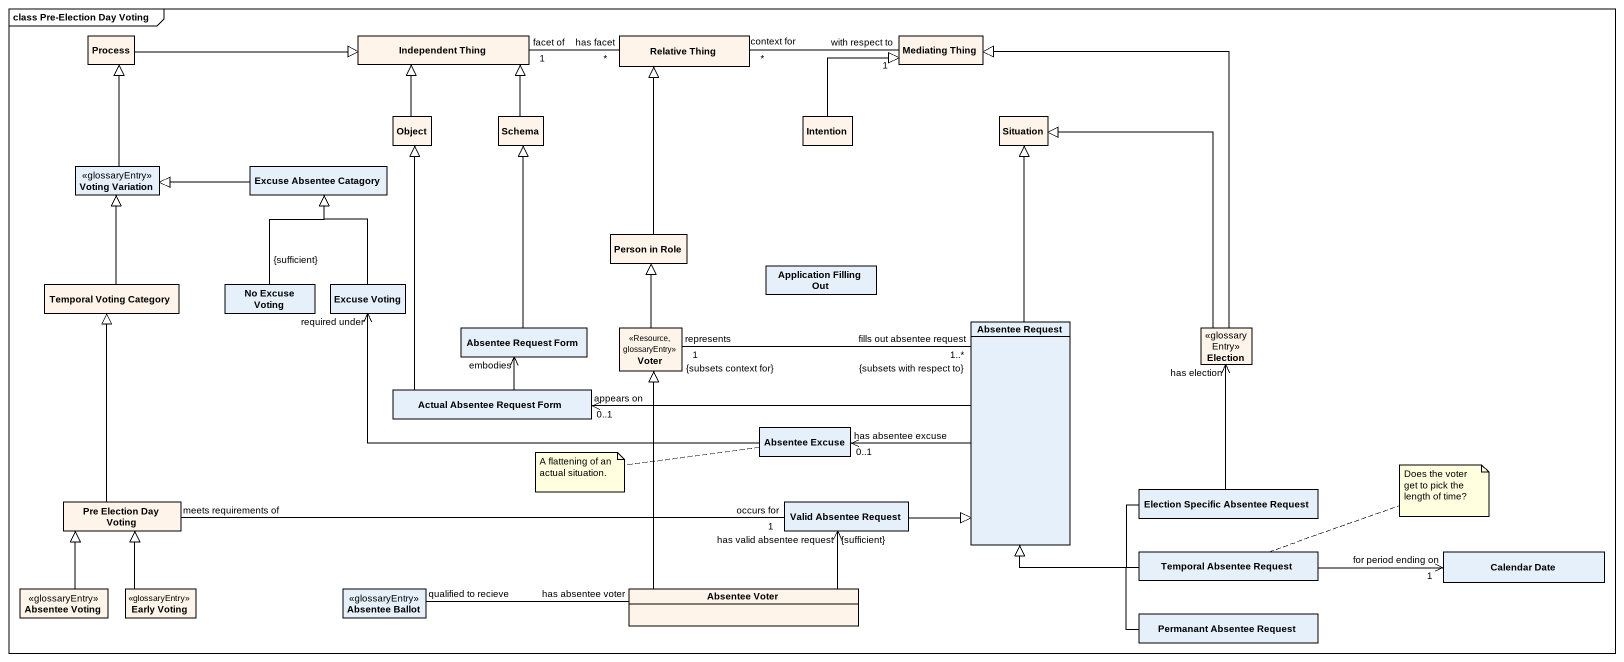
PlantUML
@startuml
mainframe class Pre-Election Day Voting
hide circle
hide empty members
class "Process" as Process_ #FFF4EA
class "Independent Thing" as Independent_Thing #FFF4EA
class "Relative Thing" as Relative_Thing #FFF4EA
class "Mediating Thing" as Mediating_Thing #FFF4EA
class "Object" as Object_ #FFF4EA
class Schema #FFF4EA
class Intention #FFF4EA
class Situation #FFF4EA
class "Voting Variation" as Voting_Variation <<glossaryEntry>>
class "Excuse Absentee Catagory" as Excuse_Absentee_Catagory
class "Person in Role" as Person_in_Role #FFF4EA
class "Temporal Voting Category" as Temporal_Voting_Category #FFF4EA
class "No Excuse Voting" as No_Excuse_Voting
class "Excuse Voting" as Excuse_Voting
class "Application Filling Out" as Application_Filling_Out
class "Absentee Request Form" as Absentee_Request_Form
class Voter <<Resource, glossaryEntry>> #FFF4EA
class "Absentee Request" as Absentee_Request
class Election <<glossaryEntry>> #FFF4EA
class "Actual Absentee Request Form" as Actual_Absentee_Request_Form
class "Absentee Excuse" as Absentee_Excuse
class "Election Specific Absentee Request" as Election_Specific_Absentee
class "Pre Election Day Voting" as Pre_Election_Day_Voting #FFF4EA
class "Valid Absentee Request" as Valid_Absentee_Request
class "Temporal Absentee Request" as Temporal_Absentee_Request
class "Calendar Date" as Calendar_Date
class "Absentee Voting" as Absentee_Voting <<glossaryEntry>> #FFF4EA
class "Early Voting" as Early_Voting <<glossaryEntry>> #FFF4EA
class "Absentee Ballot" as Absentee_Ballot <<glossaryEntry>>
class "Absentee Voter" as Absentee_Voter #FFF4EA
class "Permanant Absentee Request" as Permanant_Absentee_Request
Process_ -right-|> Independent_Thing
Independent_Thing "facet of\n1" -right- "has facet\n*" Relative_Thing
Relative_Thing "context for\n*" -right- "with respect to\n1" Mediating_Thing
Object_ -up-|> Independent_Thing
Schema -up-|> Independent_Thing
Intention -up-|> Mediating_Thing
Voting_Variation -up-|> Process_
Excuse_Absentee_Catagory -left-|> Voting_Variation
Person_in_Role -up-|> Relative_Thing
Temporal_Voting_Category -up-|> Voting_Variation
No_Excuse_Voting -up-|> Excuse_Absentee_Catagory : {sufficient}
Excuse_Voting -up-|> Excuse_Absentee_Catagory
Absentee_Request_Form -up-|> Schema
Voter -up-|> Person_in_Role
Voter "1\n{subsets context for}\nrepresents" -right- "fills out absentee request\n1..*\n{subsets with respect to}" Absentee_Request
Absentee_Request -up-|> Situation
Absentee_Request -left-> "appears on\n0..1" Actual_Absentee_Request_Form
Absentee_Request -left-> "has absentee excuse\n0..1" Absentee_Excuse
Election -up-|> Mediating_Thing
Election -up-|> Situation
Actual_Absentee_Request_Form -up-|> Object_
Actual_Absentee_Request_Form -up-> "embodies" Absentee_Request_Form
Absentee_Excuse -left-> "required under" Excuse_Voting
Election_Specific_Absentee -left-|> Absentee_Request
Election_Specific_Absentee -up-> "has election" Election
Pre_Election_Day_Voting -up-|> Temporal_Voting_Category
Valid_Absentee_Request -right-|> Absentee_Request
Valid_Absentee_Request "1\noccurs for" -left- "meets requirements of" Pre_Election_Day_Voting
Temporal_Absentee_Request -up-|> Absentee_Request
Temporal_Absentee_Request -right-> "for period ending on\n1" Calendar_Date
Absentee_Voting -up-|> Pre_Election_Day_Voting
Early_Voting -up-|> Pre_Election_Day_Voting
Absentee_Ballot "qualified to recieve" -right- "has absentee voter" Absentee_Voter
Absentee_Voter -up-|> Voter
Absentee_Voter -up-> "has valid absentee request\n{sufficient}" Valid_Absentee_Request
Permanant_Absentee_Request -up-|> Absentee_Request
note left of Absentee_Excuse : A flattening of an actual situation.
note right of Temporal_Absentee_Request : Does the voter get to pick the length of time?
@enduml
